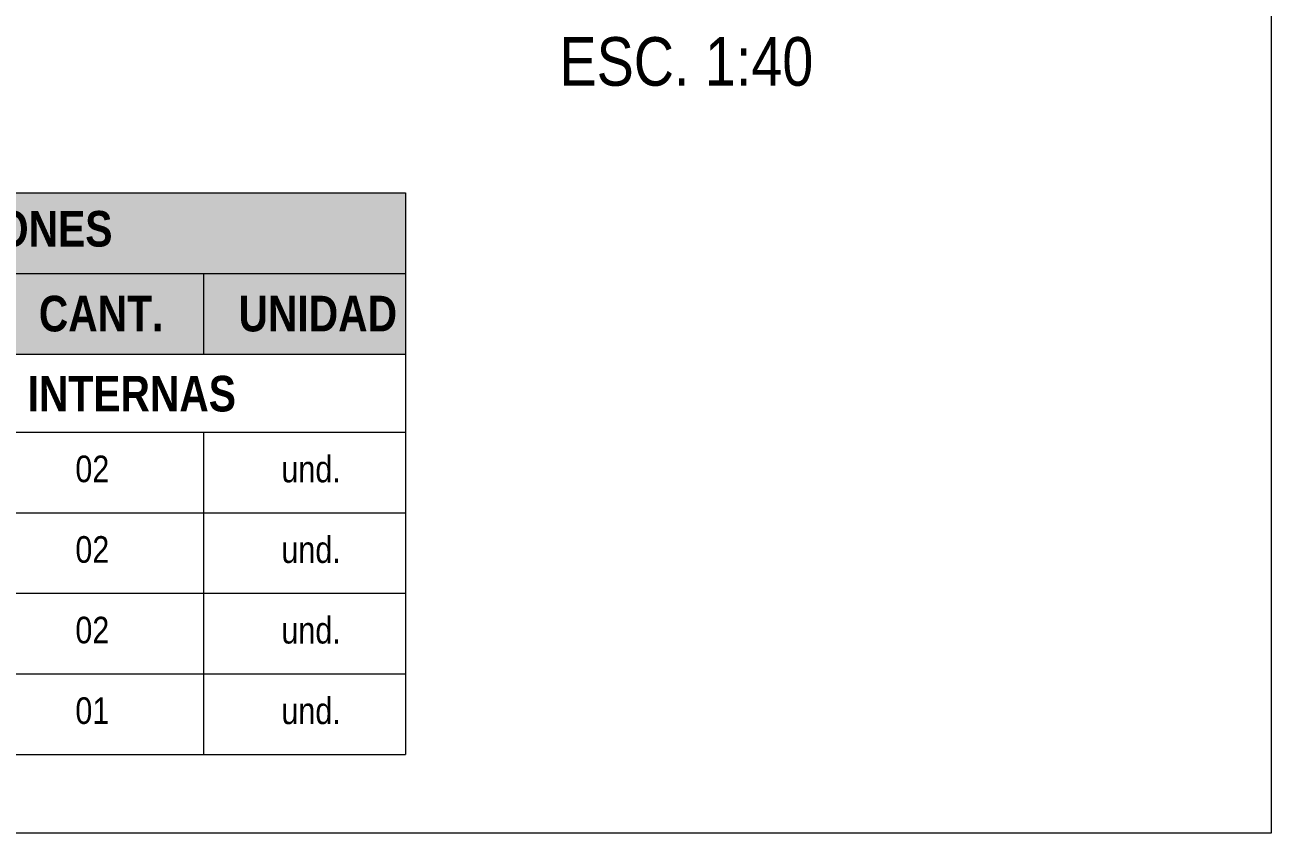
# Model space of a CAD drawing. Header units: metres. Extents: x 0 to 1843, y 1434 to 1492.
# Drawn here: x 1818.636 to 1819.966, y 1441.051 to 1441.913 of the extents above; entities that cross this region are included whole.
import ezdxf
from ezdxf.enums import TextEntityAlignment as Align

# ---------------------------------------------------------------- set-up
doc = ezdxf.new("R2010")
doc.units = ezdxf.units.M
doc.header["$LTSCALE"] = 0.005
doc.layers.add('-Acero techos', color=252, linetype='Continuous', lineweight=13)
doc.layers.add('-Textos', color=7, linetype='Continuous', lineweight=20)
doc.styles.add('-Arial Narrow', font='ARIALN.TTF')

msp = doc.modelspace()

# ---------------------------------------------------------------- hatches: boundary and pattern name
at = {"layer": '-Textos'}
h = msp.add_hatch(color=144, dxfattribs=at)
h.dxf.hatch_style = 1
h.paths.add_polyline_path([(1819.04216, 1441.56194), (1819.04216, 1441.734), (1817.6462, 1441.734), (1817.6462, 1441.56194)])

# ---------------------------------------------------------------- linework, layer by layer
at = {"layer": '-Acero techos', "color": 18, "ltscale": 0.005, "true_color": 0x000000}
msp.add_lwpolyline([(1816.85057, 1444.44203), (1819.96579, 1444.44203), (1819.96579, 1441.05064), (1816.85057, 1441.05064)], close=True, dxfattribs=at)
at = {"layer": '-Textos'}
for p, q in [((1817.6462, 1441.734), (1819.04216, 1441.734)), ((1819.04216, 1441.734), (1819.04216, 1441.47872)), ((1817.6462, 1441.64797), (1819.04216, 1441.64797)), ((1818.82673, 1441.64797), (1818.82673, 1441.56194)), ((1817.6462, 1441.56194), (1819.04216, 1441.56194)), ((1817.6462, 1441.47872), (1819.04216, 1441.47872)), ((1818.82673, 1441.47872), (1818.82673, 1441.13459)), ((1819.04216, 1441.47872), (1819.04216, 1441.13459)), ((1817.6462, 1441.39269), (1819.04216, 1441.39269)), ((1817.6462, 1441.30666), (1819.04216, 1441.30666)), ((1817.6462, 1441.22062), (1819.04216, 1441.22062)), ((1817.6462, 1441.13459), (1819.04216, 1441.13459))]:
    msp.add_line(p, q, dxfattribs=at)

# ---------------------------------------------------------------- texts
at = {"layer": '-Textos', "style": '-Arial Narrow'}
msp.add_text('ESC. 1:40', height=0.051855, dxfattribs=at).set_placement((1819.3419, 1441.87439), align=Align.MIDDLE_CENTER)
for s, insert, char_height, width, attachment_point in [('\\pxqc;{\\fArial Narrow|b1|i0|c0|p34;ACCESORIOS DE INSTALACIONES}', (1818.3632, 1441.69548), 0.0379965, 0.7931695, 5), ('\\pxqc;{\\fArial Narrow|b1|i0|c0|p34;CANT.}', (1818.71734, 1441.60495), 0.0379965, 0.2882856, 5), ('\\pxqc;{\\fArial Narrow|b1|i0|c0|p34;UNIDAD}', (1818.94857, 1441.60495), 0.0379965, 0.2882856, 5), ('\\pxqc;{\\fArial Narrow|b1|i0|c0|p34;ACCESORIOS PARA CONEXIONES INTERNAS}', (1818.37893, 1441.51948), 0.0379965, 1.1024001, 5), ('02', (1818.68988, 1441.45366), 0.028409, 0.036041, 1), ('und.', (1818.90973, 1441.4535), 0.028409, 0.036041, 1), ('und.', (1818.90973, 1441.36746), 0.028409, 0.036041, 1), ('02', (1818.68988, 1441.36763), 0.028409, 0.036041, 1), ('02', (1818.68988, 1441.2816), 0.028409, 0.036041, 1), ('und.', (1818.90973, 1441.28143), 0.028409, 0.036041, 1), ('01', (1818.68988, 1441.19556), 0.028409, 0.036041, 1), ('und.', (1818.90973, 1441.1954), 0.028409, 0.036041, 1)]:
    msp.add_mtext(s, dxfattribs=dict(at, insert=insert, char_height=char_height, width=width, attachment_point=attachment_point))

doc.saveas('drawing.dxf')
